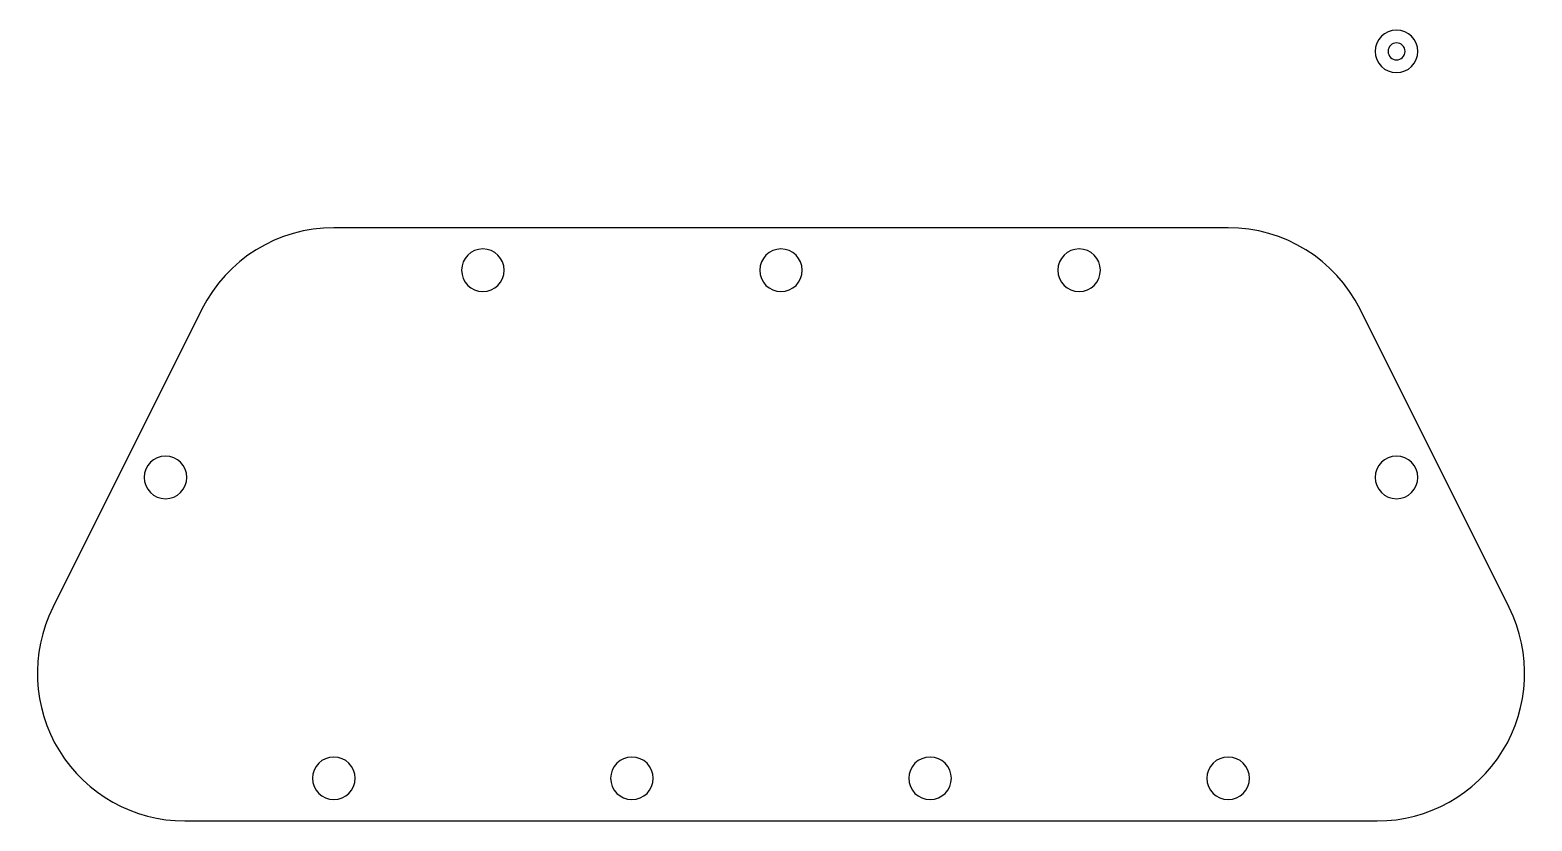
# Model space of a CAD drawing. Extents: x 54 to 759, y 12 to 383.
import ezdxf

# ---------------------------------------------------------------- set-up
doc = ezdxf.new("R2010")
doc.units = 0
doc.layers.add('Spacer', color=7, linetype='CONTINUOUS')

msp = doc.modelspace()

# ---------------------------------------------------------------- linework, layer by layer
at = {"layer": 'Spacer', "color": 7}
for points in [[(616.796667, 290.195), (196.807667, 290.195)], [(134.874, 251.9045), (64.854667, 111.908167)], [(748.749667, 111.908167), (678.730333, 251.9045)], [(126.8095, 11.684), (686.794833, 11.684)]]:
    msp.add_lwpolyline(points, dxfattribs=at)
for points in [[(695.86475, 382.989667), (690.341203, 382.989667), (685.8635, 378.511964), (685.8635, 372.988417)], [(705.866, 372.988417), (705.866, 378.511964), (701.388255, 382.989667), (695.86475, 382.989667)], [(695.86475, 376.978333), (693.661194, 376.978333), (691.874833, 375.191973), (691.874833, 372.988417)], [(699.854667, 372.988417), (699.854667, 375.191973), (698.068306, 376.978333), (695.86475, 376.978333)], [(685.8635, 372.988417), (685.8635, 367.464869), (690.341203, 362.987167), (695.86475, 362.987167)], [(691.874833, 372.988417), (691.874833, 370.784861), (693.661194, 368.9985), (695.86475, 368.9985)], [(695.86475, 368.9985), (698.068306, 368.9985), (699.854667, 370.784861), (699.854667, 372.988417)], [(695.86475, 362.987167), (701.388255, 362.987167), (705.866, 367.464869), (705.866, 372.988417)], [(196.81825, 290.195), (170.589463, 290.195), (146.611837, 275.375984), (134.882009, 251.916226)], [(678.743478, 251.916226), (667.013673, 275.375984), (643.03601, 290.195), (616.80725, 290.195)], [(266.816417, 280.204333), (261.29289, 280.204333), (256.815167, 275.72661), (256.815167, 270.203083)], [(276.817667, 270.203083), (276.817667, 275.72661), (272.339943, 280.204333), (266.816417, 280.204333)], [(406.81275, 280.204333), (401.289202, 280.204333), (396.8115, 275.72661), (396.8115, 270.203083)], [(416.814, 270.203083), (416.814, 275.72661), (412.336298, 280.204333), (406.81275, 280.204333)], [(546.809083, 280.204333), (541.285536, 280.204333), (536.807833, 275.72661), (536.807833, 270.203083)], [(556.810333, 270.203083), (556.810333, 275.72661), (552.332631, 280.204333), (546.809083, 280.204333)], [(256.815167, 270.203083), (256.815167, 264.679557), (261.29289, 260.201833), (266.816417, 260.201833)], [(266.816417, 260.201833), (272.339943, 260.201833), (276.817667, 264.679557), (276.817667, 270.203083)], [(396.8115, 270.203083), (396.8115, 264.679557), (401.289202, 260.201833), (406.81275, 260.201833)], [(406.81275, 260.201833), (412.336298, 260.201833), (416.814, 264.679557), (416.814, 270.203083)], [(536.807833, 270.203083), (536.807833, 264.679557), (541.285536, 260.201833), (546.809083, 260.201833)], [(546.809083, 260.201833), (552.332631, 260.201833), (556.810333, 264.679557), (556.810333, 270.203083)], [(117.76075, 182.985833), (112.237211, 182.985833), (107.7595, 178.508112), (107.7595, 172.984583)], [(127.762, 172.984583), (127.762, 178.508112), (123.284289, 182.985833), (117.76075, 182.985833)], [(695.86475, 182.985833), (690.341203, 182.985833), (685.8635, 178.508112), (685.8635, 172.984583)], [(705.866, 172.984583), (705.866, 178.508112), (701.388255, 182.985833), (695.86475, 182.985833)], [(107.7595, 172.984583), (107.7595, 167.461044), (112.237211, 162.983333), (117.76075, 162.983333)], [(117.76075, 162.983333), (123.284289, 162.983333), (127.762, 167.461044), (127.762, 172.984583)], [(685.8635, 172.984583), (685.8635, 167.461044), (690.341203, 162.983333), (695.86475, 162.983333)], [(695.86475, 162.983333), (701.388255, 162.983333), (705.866, 167.461044), (705.866, 172.984583)], [(64.883849, 111.919887), (54.151056, 90.454201), (55.298092, 64.96174), (67.915312, 44.546691)], [(745.710176, 44.546691), (758.327414, 64.96174), (759.474478, 90.454201), (748.741645, 111.919887)], [(67.915312, 44.546691), (80.532537, 24.131636), (102.820732, 11.705167), (126.820083, 11.705167)], [(686.805417, 11.705167), (710.804776, 11.705167), (733.092959, 24.131636), (745.710176, 44.546691)], [(196.81825, 41.698333), (191.294722, 41.698333), (186.817, 37.220622), (186.817, 31.697083)], [(206.8195, 31.697083), (206.8195, 37.220622), (202.341778, 41.698333), (196.81825, 41.698333)], [(336.814583, 41.698333), (331.291057, 41.698333), (326.813333, 37.220622), (326.813333, 31.697083)], [(346.815833, 31.697083), (346.815833, 37.220622), (342.33811, 41.698333), (336.814583, 41.698333)], [(476.810917, 41.698333), (471.287369, 41.698333), (466.809667, 37.220622), (466.809667, 31.697083)], [(486.812167, 31.697083), (486.812167, 37.220622), (482.334464, 41.698333), (476.810917, 41.698333)], [(616.80725, 41.698333), (611.283703, 41.698333), (606.806, 37.220622), (606.806, 31.697083)], [(626.8085, 31.697083), (626.8085, 37.220622), (622.330798, 41.698333), (616.80725, 41.698333)], [(186.817, 31.697083), (186.817, 26.173544), (191.294722, 21.695833), (196.81825, 21.695833)], [(196.81825, 21.695833), (202.341778, 21.695833), (206.8195, 26.173544), (206.8195, 31.697083)], [(326.813333, 31.697083), (326.813333, 26.173544), (331.291057, 21.695833), (336.814583, 21.695833)], [(336.814583, 21.695833), (342.33811, 21.695833), (346.815833, 26.173544), (346.815833, 31.697083)], [(466.809667, 31.697083), (466.809667, 26.173544), (471.287369, 21.695833), (476.810917, 21.695833)], [(476.810917, 21.695833), (482.334464, 21.695833), (486.812167, 26.173544), (486.812167, 31.697083)], [(606.806, 31.697083), (606.806, 26.173544), (611.283703, 21.695833), (616.80725, 21.695833)], [(616.80725, 21.695833), (622.330798, 21.695833), (626.8085, 26.173544), (626.8085, 31.697083)]]:
    msp.add_open_spline(points, degree=3, dxfattribs=at)

doc.saveas('drawing.dxf')
